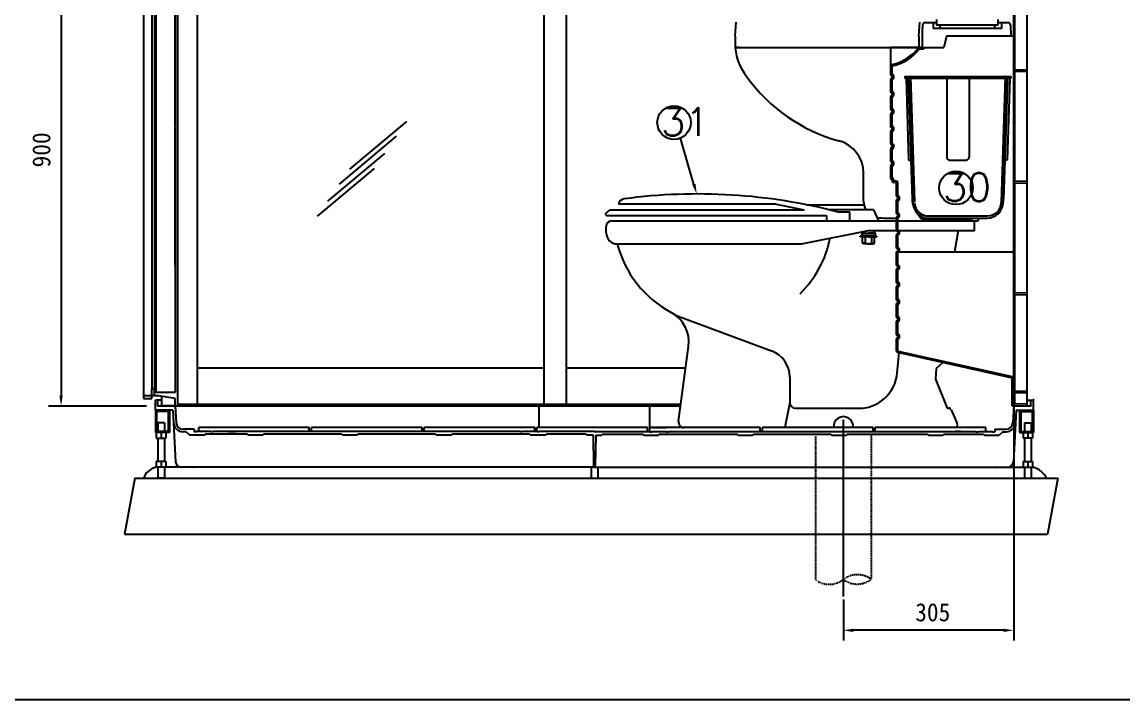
# Model space of a CAD drawing. Header units: inches. Extents: x -1249499 to 290957, y -589671 to 1013543.
# Drawn here: x -869970 to -867998, y 302152 to 303367 of the extents above; entities that cross this region are included whole.
import ezdxf

# ---------------------------------------------------------------- set-up
doc = ezdxf.new("R2010")
doc.units = ezdxf.units.IN
doc.header["$MEASUREMENT"] = 0
doc.linetypes.add('CEN2', pattern=[4.3, 4, -0.15, 0, -0.15])
doc.linetypes.add('DIVIDE', pattern=[1.25, 0.5, -0.25, 0, -0.25, 0, -0.25])
doc.layers.add('DIM', color=1, linetype='Continuous')
doc.layers.add('PARTLIST', color=6, linetype='Continuous')
doc.styles.add('HSG', font='SIMPLEX', dxfattribs={"width": 0.75, "bigfont": 'HSG2'})
doc.styles.get("Standard").update_dxf_attribs({"font": 'DotumChe.ttf'})

msp = doc.modelspace()

# ---------------------------------------------------------------- linework, layer by layer
at = {"layer": 'DIM'}
msp.add_lwpolyline([(-873198.2, 307814.5), (-866025.2, 307814.5), (-866025.2, 302152.1), (-873198.2, 302152.1)], close=True, dxfattribs=at)
at = {"layer": 'PARTLIST'}
for p, q in [((-868193.4, 302679.2), (-868193.4, 304679.2)), ((-868169.4, 302679.2), (-868169.4, 304679.2)), ((-869034.4, 302682.2), (-869034.4, 304656)), ((-868994.4, 302682.2), (-868994.4, 304656)), ((-869655.4, 302682.2), (-869655.4, 303554.4)), ((-868191.4, 303281), (-868191.4, 303477.4)), ((-869695.4, 303180.7), (-869695.4, 303427.7)), ((-868413.4, 303272.1), (-868413.4, 303321.2)), ((-868410.9, 303273.1), (-868410.9, 303287.7)), ((-868169.4, 303280.4), (-868191.4, 303281)), ((-868169.4, 303277.8), (-868191.4, 303277.3)), ((-868191.4, 303081.3), (-868191.4, 303277.3)), ((-868413.4, 303241.1), (-868413.4, 303264.3)), ((-868410.9, 303242.1), (-868410.9, 303263.3)), ((-868413.4, 303210.1), (-868413.4, 303233.3)), ((-868410.9, 303211.1), (-868410.9, 303232.3)), ((-868413.4, 303179.1), (-868413.4, 303202.3)), ((-868410.9, 303180.1), (-868410.9, 303201.3)), ((-869695.4, 302930.7), (-869695.4, 303177.7)), ((-868413.4, 303148.1), (-868413.4, 303171.3)), ((-868410.9, 303149.1), (-868410.9, 303170.3)), ((-868413.4, 303117.1), (-868413.4, 303140.3)), ((-868410.9, 303118.1), (-868410.9, 303139.3)), ((-868413.4, 303086.1), (-868413.4, 303109.3)), ((-868410.9, 303087.1), (-868410.9, 303108.3)), ((-868169.4, 303080.7), (-868191.4, 303081.3)), ((-868169.4, 303078.1), (-868191.4, 303077.5)), ((-868191.4, 302881.2), (-868191.4, 303077.5)), ((-868444.7, 303030.4), (-868524.7, 303030.4)), ((-868417.5, 303015.4), (-868403.4, 303015.4)), ((-868399.1, 302954.7), (-868193.4, 302954.7)), ((-868169.4, 302880.6), (-868191.4, 302881.2)), ((-868169.4, 302878), (-868191.4, 302877.4)), ((-868191.4, 302706.2), (-868191.4, 302877.4)), ((-869655.4, 302747.2), (-869034.4, 302747.2)), ((-868994.4, 302747.2), (-868781, 302747.2)), ((-868191.4, 302706.2), (-868169.4, 302705.6)), ((-868191.4, 302702.2), (-868169.4, 302702.8)), ((-868191.4, 302683.2), (-868191.4, 302702.2)), ((-869730.9, 302671.2), (-869730.9, 302689.2)), ((-869719.9, 302689.2), (-869730.9, 302689.2)), ((-869726.4, 302679.2), (-869726.4, 302689.2)), ((-868191.4, 302683.2), (-868169.4, 302682.6)), ((-868169.4, 302689.2), (-868157.9, 302689.2)), ((-868162.4, 302679.2), (-868162.4, 302689.2)), ((-868157.9, 302671.2), (-868157.9, 302689.2)), ((-869730.9, 302671.2), (-869730.9, 302631.2)), ((-869705.9, 302671.2), (-869730.9, 302671.2)), ((-869699.6, 302671.2), (-869730.9, 302671.2)), ((-869728.8, 302669.1), (-869728.8, 302633.3)), ((-869708, 302669.1), (-869728.8, 302669.1)), ((-869726.4, 302679.2), (-869695.4, 302679.2)), ((-869695.4, 302679.2), (-869721.9, 302679.2)), ((-869708, 302669.1), (-869708, 302633.3)), ((-869705.9, 302671.2), (-869705.9, 302631.2)), ((-869699.6, 302671.2), (-869694.9, 302578.7)), ((-869695.4, 302679.2), (-868790.2, 302679.2)), ((-869695.4, 302679.2), (-869693.9, 302648.8)), ((-869691.4, 302682.2), (-868789.8, 302682.2)), ((-869043.4, 302640.2), (-869043.4, 302679.2)), ((-868845.4, 302640.2), (-868845.4, 302679.2)), ((-868196.4, 302679.2), (-868193.4, 302679.2)), ((-868196.4, 302679.2), (-868162.4, 302679.2)), ((-868193.4, 302679.6), (-868194.8, 302648.8)), ((-868189.2, 302671.2), (-868193.9, 302578.7)), ((-868193.4, 302679.2), (-868169.4, 302679.2)), ((-868189.2, 302671.2), (-868157.9, 302671.2)), ((-868184.7, 302671.2), (-868157.9, 302671.2)), ((-868182.9, 302671.2), (-868182.9, 302631.2)), ((-868182.9, 302671.2), (-868157.9, 302671.2)), ((-868180.8, 302669.1), (-868180.8, 302633.3)), ((-868180.8, 302669.1), (-868160, 302669.1)), ((-868160, 302669.1), (-868160, 302633.3)), ((-868157.9, 302671.2), (-868157.9, 302631.2)), ((-869726.9, 302648.7), (-869726.9, 302633.3)), ((-869714.9, 302648.7), (-869726.9, 302648.7)), ((-869714.9, 302648.7), (-869714.9, 302633.3)), ((-868173.9, 302648.7), (-868161.9, 302648.7)), ((-868173.9, 302648.7), (-868173.9, 302633.3)), ((-868161.9, 302648.7), (-868161.9, 302633.3)), ((-869705.9, 302631.2), (-869730.9, 302631.2)), ((-869729.4, 302631.2), (-869729.4, 302621.2)), ((-869708, 302633.3), (-869728.8, 302633.3)), ((-869720.9, 302631.2), (-869720.9, 302621.2)), ((-869712.4, 302631.2), (-869712.4, 302621.2)), ((-869661.6, 302637.2), (-869681.9, 302637.2)), ((-869675.9, 302632.7), (-869681.8, 302632.7)), ((-869675.9, 302632.7), (-869669.4, 302626.2)), ((-869656.4, 302626.2), (-869669.4, 302626.2)), ((-869661.6, 302637.2), (-869661.6, 302632.2)), ((-869657.6, 302632.2), (-869661.6, 302632.2)), ((-869631.6, 302633.2), (-869657.6, 302633.2)), ((-869657.6, 302633.2), (-869657.6, 302632.2)), ((-869643.4, 302626.2), (-869656.4, 302626.2)), ((-869455.4, 302640.2), (-869653.4, 302640.2)), ((-869653.4, 302633.2), (-869653.4, 302640.2)), ((-869641.4, 302628.2), (-869643.4, 302626.2)), ((-869566.5, 302628.2), (-869641.4, 302628.2)), ((-869631.6, 302633.2), (-869631.6, 302632.2)), ((-869627.6, 302632.2), (-869631.6, 302632.2)), ((-869551.5, 302633.2), (-869627.6, 302633.2)), ((-869627.6, 302633.2), (-869627.6, 302632.2)), ((-869601, 302633.2), (-869586.1, 302633.2)), ((-869566.5, 302628.2), (-869564.5, 302626.2)), ((-869551.5, 302626.2), (-869564.5, 302626.2)), ((-869214.5, 302633.2), (-869551.5, 302633.2)), ((-869538.5, 302626.2), (-869551.5, 302626.2)), ((-869536.5, 302628.2), (-869538.5, 302626.2)), ((-869397.5, 302628.2), (-869536.5, 302628.2)), ((-869455.4, 302633.2), (-869455.4, 302640.2)), ((-869253.4, 302640.2), (-869451.4, 302640.2)), ((-869451.4, 302633.2), (-869451.4, 302640.2)), ((-869397.5, 302628.2), (-869395.5, 302626.2)), ((-869382.5, 302626.2), (-869395.5, 302626.2)), ((-869369.5, 302626.2), (-869382.5, 302626.2)), ((-869367.5, 302628.2), (-869369.5, 302626.2)), ((-869229.5, 302628.2), (-869367.5, 302628.2)), ((-869253.4, 302633.2), (-869253.4, 302640.2)), ((-869051.4, 302640.2), (-869249.4, 302640.2)), ((-869249.4, 302633.2), (-869249.4, 302640.2)), ((-869229.5, 302628.2), (-869227.5, 302626.2)), ((-869214.5, 302626.2), (-869227.5, 302626.2)), ((-869077.2, 302633.2), (-869214.5, 302633.2)), ((-869201.5, 302626.2), (-869214.5, 302626.2)), ((-869199.5, 302628.2), (-869201.5, 302626.2)), ((-869060.5, 302628.2), (-869199.5, 302628.2)), ((-869073.2, 302632.2), (-869077.2, 302632.2)), ((-869047.2, 302633.2), (-869073.2, 302633.2)), ((-869060.5, 302628.2), (-869058.5, 302626.2)), ((-869045.5, 302626.2), (-869058.5, 302626.2)), ((-869051.4, 302633.2), (-869051.4, 302640.2)), ((-868849.4, 302640.2), (-869047.4, 302640.2)), ((-869047.4, 302633.2), (-869047.4, 302640.2)), ((-869043.2, 302632.2), (-869047.2, 302632.2)), ((-869032.5, 302626.2), (-869045.5, 302626.2)), ((-868944.4, 302633.2), (-869043.2, 302633.2)), ((-869030.5, 302628.2), (-869032.5, 302626.2)), ((-868959.3, 302628.2), (-869030.5, 302628.2)), ((-868959.3, 302628.2), (-868957.3, 302626.2)), ((-868946.6, 302626.2), (-868957.3, 302626.2)), ((-868946.6, 302626.2), (-868945.9, 302570.7)), ((-868944.4, 302633.2), (-868845.5, 302633.2)), ((-868942.2, 302626.2), (-868942.9, 302570.7)), ((-868942.2, 302626.2), (-868931.4, 302626.2)), ((-868929.4, 302628.2), (-868931.4, 302626.2)), ((-868929.4, 302628.2), (-868858.2, 302628.2)), ((-868858.2, 302628.2), (-868856.2, 302626.2)), ((-868856.2, 302626.2), (-868843.2, 302626.2)), ((-868849.4, 302633.2), (-868849.4, 302640.2)), ((-868845.5, 302632.2), (-868841.5, 302632.2)), ((-868647.4, 302640.2), (-868845.4, 302640.2)), ((-868845.4, 302633.2), (-868845.4, 302640.2)), ((-868843.2, 302626.2), (-868830.2, 302626.2)), ((-868841.5, 302640.2), (-868815.5, 302640.2)), ((-868841.5, 302633.2), (-868815.5, 302633.2)), ((-868828.2, 302628.2), (-868830.2, 302626.2)), ((-868828.2, 302628.2), (-868689.2, 302628.2)), ((-868815.5, 302632.2), (-868811.5, 302632.2)), ((-868811.5, 302633.2), (-868674.2, 302633.2)), ((-868689.2, 302628.2), (-868687.2, 302626.2)), ((-868687.2, 302626.2), (-868674.2, 302626.2)), ((-868674.2, 302633.2), (-868332.9, 302633.2)), ((-868674.2, 302626.2), (-868661.2, 302626.2)), ((-868659.2, 302628.2), (-868661.2, 302626.2)), ((-868659.2, 302628.2), (-868521.2, 302628.2)), ((-868647.4, 302633.2), (-868647.4, 302640.2)), ((-868445.4, 302640.2), (-868643.4, 302640.2)), ((-868643.4, 302633.2), (-868643.4, 302640.2)), ((-868521.2, 302628.2), (-868519.2, 302626.2)), ((-868519.2, 302626.2), (-868506.2, 302626.2)), ((-868506.2, 302626.2), (-868493.2, 302626.2)), ((-868491.2, 302628.2), (-868493.2, 302626.2)), ((-868491.2, 302628.2), (-868347.9, 302628.2)), ((-868445.4, 302633.2), (-868445.4, 302640.2)), ((-868243.4, 302640.2), (-868441.4, 302640.2)), ((-868441.4, 302633.2), (-868441.4, 302640.2)), ((-868347.9, 302628.2), (-868345.9, 302626.2)), ((-868345.9, 302626.2), (-868332.9, 302626.2)), ((-868332.9, 302633.2), (-868261.2, 302633.2)), ((-868332.9, 302626.2), (-868319.9, 302626.2)), ((-868317.9, 302628.2), (-868319.9, 302626.2)), ((-868317.9, 302628.2), (-868247.4, 302628.2)), ((-868287.8, 302633.2), (-868298.3, 302633.2)), ((-868261.2, 302633.2), (-868261.2, 302632.2)), ((-868261.2, 302632.2), (-868257.2, 302632.2)), ((-868257.2, 302633.2), (-868231.2, 302633.2)), ((-868257.2, 302633.2), (-868257.2, 302632.2)), ((-868247.4, 302628.2), (-868245.4, 302626.2)), ((-868245.4, 302626.2), (-868232.4, 302626.2)), ((-868243.4, 302633.2), (-868243.4, 302640.2)), ((-868232.4, 302626.2), (-868219.4, 302626.2)), ((-868231.2, 302633.2), (-868231.2, 302632.2)), ((-868231.2, 302632.2), (-868227.2, 302632.2)), ((-868227.2, 302637.2), (-868206.8, 302637.2)), ((-868227.2, 302637.2), (-868227.2, 302632.2)), ((-868212.9, 302632.7), (-868219.4, 302626.2)), ((-868212.9, 302632.7), (-868206.9, 302632.7)), ((-868182.9, 302631.2), (-868157.9, 302631.2)), ((-868180.8, 302633.3), (-868160, 302633.3)), ((-868176.4, 302631.2), (-868176.4, 302621.2)), ((-868167.9, 302631.2), (-868167.9, 302621.2)), ((-868159.4, 302631.2), (-868159.4, 302621.2)), ((-869729.4, 302621.2), (-869712.4, 302621.2)), ((-869726.9, 302621.2), (-869726.9, 302579.2)), ((-869714.9, 302621.2), (-869714.9, 302579.2)), ((-868159.4, 302621.2), (-868176.4, 302621.2)), ((-868173.9, 302621.2), (-868173.9, 302579.2)), ((-868161.9, 302621.2), (-868161.9, 302579.2)), ((-869729.4, 302579.2), (-869729.4, 302569.2)), ((-869712.4, 302579.2), (-869729.4, 302579.2)), ((-869712.4, 302569.2), (-869729.4, 302569.2)), ((-869726.9, 302569.2), (-869726.9, 302549.2)), ((-869720.9, 302579.2), (-869720.9, 302569.2)), ((-869714.9, 302569.2), (-869714.9, 302549.2)), ((-869712.4, 302579.2), (-869712.4, 302569.2)), ((-868944.4, 302569.2), (-869712.4, 302569.2)), ((-868950.4, 302569.2), (-868950.4, 302549.2)), ((-868944.4, 302569.2), (-868176.4, 302569.2)), ((-868938.4, 302569.2), (-868938.4, 302549.2)), ((-868176.4, 302579.2), (-868176.4, 302569.2)), ((-868176.4, 302579.2), (-868159.4, 302579.2)), ((-868176.4, 302569.2), (-868159.4, 302569.2)), ((-868173.9, 302569.2), (-868173.9, 302549.2)), ((-868167.9, 302579.2), (-868167.9, 302569.2)), ((-868161.9, 302569.2), (-868161.9, 302549.2)), ((-868159.4, 302579.2), (-868159.4, 302569.2)), ((-869768, 302549.2), (-869786.1, 302449.2)), ((-869768, 302549.2), (-868114.5, 302549.2)), ((-869714.9, 302549.2), (-869726.9, 302549.2)), ((-868950.4, 302549.2), (-868938.4, 302549.2)), ((-868173.9, 302549.2), (-868161.9, 302549.2)), ((-868114.5, 302549.2), (-868132.6, 302449.2)), ((-869786.1, 302449.2), (-868132.6, 302449.2))]:
    msp.add_line(p, q, dxfattribs=at)
at = {"layer": 'PARTLIST', "color": 4}
for p, q in [((-869732.4, 304660.2), (-869732.4, 302709.2)), ((-869730.4, 304657.2), (-869730.4, 302703.2)), ((-869737.4, 303555.1), (-869737.4, 302709.2))]:
    msp.add_line(p, q, dxfattribs=at)
at = {"layer": 'PARTLIST', "color": 7}
for p, q in [((-869695.4, 304657.2), (-869695.4, 302703.2)), ((-869752.4, 303566.3), (-869752.4, 302697.2)), ((-869691.4, 303555.3), (-869691.4, 302679.2)), ((-868692.5, 303321.2), (-868413.4, 303321.2)), ((-868692.4, 303320.2), (-868692.4, 303320.3)), ((-868684.9, 303321.2), (-868691.4, 303321.2)), ((-868462.4, 303045.8), (-868462.4, 303096)), ((-868619, 303040.2), (-868901.4, 303040.2)), ((-868619, 303040.2), (-868569, 303030.2)), ((-868922, 303020.2), (-868529, 303020.2)), ((-868916.3, 303030.2), (-868569, 303030.2)), ((-868529, 303020.2), (-868529, 303010.2)), ((-868486.9, 303026.2), (-868507.9, 303026.2)), ((-868486.9, 303010.2), (-868486.9, 303026.2)), ((-868444.7, 303030.4), (-868435.7, 303010.2)), ((-868292.8, 302993.2), (-868299.2, 302954.7)), ((-868193.4, 302954.7), (-868193.4, 302679.2)), ((-868799.4, 302841.5), (-868627.1, 302777.5)), ((-868793.9, 302651.6), (-868775.8, 302785.3)), ((-868332.4, 302746.2), (-868333.2, 302726.8)), ((-868320.8, 302756.3), (-868332.4, 302746.2)), ((-868320.5, 302756.8), (-868320.8, 302756.3)), ((-868594.5, 302730.6), (-868594.5, 302684.9)), ((-868333.2, 302726.8), (-868312.6, 302674.9)), ((-868196.4, 302679.2), (-868196.4, 302729.2)), ((-868193.4, 302711.7), (-868193.4, 302735.6)), ((-869737.4, 302692.2), (-869737.4, 302709.2)), ((-869732.4, 302709.2), (-869737.4, 302709.2)), ((-869732.4, 302697.2), (-869732.4, 302709.2)), ((-869695.4, 302703.2), (-869730.4, 302703.2)), ((-868193.4, 302711.7), (-868193.4, 302679.2)), ((-869725.4, 302697.2), (-869752.4, 302697.2)), ((-869752.4, 302697.2), (-869752.4, 302692.2)), ((-869752.4, 302692.2), (-869737.4, 302692.2)), ((-869695.4, 302692.2), (-869725.4, 302697.2)), ((-869719.9, 302696.1), (-869719.9, 302679.2)), ((-869695.4, 302679.2), (-869695.4, 302692.2)), ((-868594.5, 302684.9), (-868603.4, 302640.2)), ((-868584.5, 302674.9), (-868463.8, 302674.9)), ((-868312.6, 302674.9), (-868310.1, 302674.9)), ((-868305.5, 302671.9), (-868294.5, 302647.3))]:
    msp.add_line(p, q, dxfattribs=at)
at = {"layer": 'PARTLIST', "color": 4, "linetype": 'Continuous'}
for p, q in [((-869900, 303561.2), (-869900, 302697.2)), ((-869922.4, 302679.2), (-869746.8, 302679.2)), ((-868193.4, 302674.2), (-868193.4, 302258.9)), ((-868498.4, 302332.2), (-868498.4, 302258.9)), ((-868211.4, 302276.9), (-868480.4, 302276.9))]:
    msp.add_line(p, q, dxfattribs=at)
at = {"layer": 'PARTLIST', "color": 7, "linetype": 'Continuous'}
for p, q in [((-868193.5, 303377.2), (-868193.5, 303341.2)), ((-868692.5, 303341.2), (-868690.7, 303366.6)), ((-868363.5, 303341.2), (-868361.7, 303366.6)), ((-868356.8, 303361.4), (-868357.2, 303349.2)), ((-868331.5, 303365.2), (-868352.8, 303365.2)), ((-868337.5, 303365.2), (-868337.5, 303355.2)), ((-868215.5, 303355.2), (-868337.5, 303355.2)), ((-868331.5, 303371.2), (-868331.5, 303361.2)), ((-868221.5, 303361.2), (-868331.5, 303361.2)), ((-868325.5, 303361.2), (-868325.5, 303355.2)), ((-868227.5, 303361.2), (-868227.5, 303355.2)), ((-868221.5, 303371.2), (-868221.5, 303361.2)), ((-868203.3, 303365.2), (-868221.5, 303365.2)), ((-868215.5, 303365.2), (-868215.5, 303355.2)), ((-868199.3, 303361.4), (-868198.7, 303343.1)), ((-868692.5, 303341.2), (-868692.5, 303321.2)), ((-868363.5, 303341.2), (-868363.5, 303321.2)), ((-868357.2, 303349.2), (-868357.2, 303321.2)), ((-868313.5, 303341.2), (-868318.5, 303321.2)), ((-868193.5, 303341.2), (-868313.5, 303341.2)), ((-868193.5, 303341.2), (-868196.7, 303341.2)), ((-868692.5, 303321.2), (-868479.1, 303321.2)), ((-868479.1, 303321.2), (-868318.5, 303321.2)), ((-868363.4, 303321.2), (-868413.4, 303321.2)), ((-868413.4, 303287.7), (-868413.4, 303321.2)), ((-868413.4, 303287.7), (-868413.4, 303321.2)), ((-868361.4, 303321.2), (-868363.4, 303321.2)), ((-868355.7, 303321.2), (-868363.4, 303321.2)), ((-868355.7, 303321.2), (-868363.4, 303321.2)), ((-868355.5, 303321.2), (-868362.5, 303321.2)), ((-868356.2, 303321.2), (-868362.4, 303321.2)), ((-868355.9, 303321.2), (-868362.4, 303321.2)), ((-868362.1, 303318.7), (-868354.5, 303318.7)), ((-868354.5, 303321.2), (-868354.5, 303318.7)), ((-868413.4, 303272.1), (-868413.4, 303287.7)), ((-868413.4, 303272.1), (-868413.4, 303287.7)), ((-868413.4, 303272.1), (-868413.4, 303287.7)), ((-868413.4, 303272.1), (-868413.4, 303287.7)), ((-868413.4, 303272.1), (-868413.4, 303287.7)), ((-868413.4, 303272.1), (-868413.4, 303285.1)), ((-868413.4, 303241.1), (-868413.4, 303264.3)), ((-868413.4, 303241.1), (-868413.4, 303264.3)), ((-868413.4, 303241.1), (-868413.4, 303264.3)), ((-868413.4, 303241.1), (-868413.4, 303264.3)), ((-868413.4, 303241.1), (-868413.4, 303264.3)), ((-868388.4, 303269.2), (-868198.4, 303269.2)), ((-868388.4, 303269.2), (-868388.4, 303266.2)), ((-868388.4, 303266.2), (-868200.7, 303266.2)), ((-868386.2, 303266.2), (-868388.4, 303266.2)), ((-868386.3, 303266.2), (-868381.6, 303119.2)), ((-868382.3, 303264.4), (-868377.6, 303119.2)), ((-868381.2, 303261.4), (-868374.2, 303043.5)), ((-868378.4, 303268.3), (-868371.2, 303044.6)), ((-868313.4, 303266.2), (-868313.4, 303124.2)), ((-868273.4, 303266.2), (-868273.4, 303124.2)), ((-868208.5, 303268.3), (-868215.7, 303043.4)), ((-868205.7, 303261.4), (-868212.7, 303042.8)), ((-868204.6, 303264.4), (-868209.2, 303119.2)), ((-868200.5, 303266.2), (-868205.2, 303119.2)), ((-868200.7, 303266.2), (-868198.4, 303266.2)), ((-868198.4, 303269.2), (-868198.4, 303266.2)), ((-868413.4, 303210.1), (-868413.4, 303233.3)), ((-868413.4, 303210.1), (-868413.4, 303233.3)), ((-868413.4, 303210.1), (-868413.4, 303233.3)), ((-868413.4, 303210.1), (-868413.4, 303233.3)), ((-868413.4, 303210.1), (-868413.4, 303233.3)), ((-868413.4, 303179.1), (-868413.4, 303202.3)), ((-868413.4, 303179.1), (-868413.4, 303202.3)), ((-868413.4, 303179.1), (-868413.4, 303202.3)), ((-868413.4, 303179.1), (-868413.4, 303202.3)), ((-868413.4, 303179.1), (-868413.4, 303202.3)), ((-868413.4, 303148.1), (-868413.4, 303171.3)), ((-868413.4, 303148.1), (-868413.4, 303171.3)), ((-868413.4, 303148.1), (-868413.4, 303171.3)), ((-868413.4, 303148.1), (-868413.4, 303171.3)), ((-868413.4, 303117.1), (-868413.4, 303140.3)), ((-868413.4, 303117.1), (-868413.4, 303140.3)), ((-868413.4, 303117.1), (-868413.4, 303140.3)), ((-868413.4, 303117.1), (-868413.4, 303140.3)), ((-868381.6, 303119.2), (-868376.6, 303119.2)), ((-868377.6, 303119.2), (-868375.4, 303049.3)), ((-868308.4, 303119.2), (-868278.4, 303119.2)), ((-868209.2, 303119.2), (-868211.5, 303049.3)), ((-868205.2, 303119.2), (-868210.2, 303119.2)), ((-868413.4, 303086.1), (-868413.4, 303109.3)), ((-868410.4, 303082.3), (-868410.4, 303079.2)), ((-868410.4, 303082.3), (-868410.4, 303079.2)), ((-868403.9, 303079.1), (-868410.4, 303079.2)), ((-868404.2, 303079.1), (-868410.4, 303079.2)), ((-868403.8, 303081.6), (-868407.9, 303081.7)), ((-868403.4, 303055.1), (-868403.4, 303078.6)), ((-868403.4, 303055.1), (-868403.4, 303078.6)), ((-868403.4, 303055.1), (-868403.4, 303078.3)), ((-868400.9, 303056.1), (-868400.9, 303078.6)), ((-868564.3, 303039.2), (-868461.6, 303039.2)), ((-868403.4, 303024.1), (-868403.4, 303047.3)), ((-868403.4, 303024.1), (-868403.4, 303047.3)), ((-868403.4, 303024.1), (-868403.4, 303047.3)), ((-868403.4, 303023.8), (-868403.4, 303047.3)), ((-868400.9, 303024.1), (-868400.9, 303046.3)), ((-868358.4, 303013.2), (-868368.5, 303026.6)), ((-868346.2, 303019.2), (-868240.6, 303019.2)), ((-868923.4, 302989), (-868923.4, 303000.2)), ((-868913.4, 303010.2), (-868403.4, 303010.2)), ((-868403.4, 303015.4), (-868403.4, 303016.3)), ((-868403.4, 302993.1), (-868403.4, 303016.3)), ((-868403.4, 302993.1), (-868403.4, 303015.4)), ((-868400.9, 302994.1), (-868400.9, 303015.3)), ((-868400.9, 303010.2), (-868263.4, 303010.2)), ((-868358.4, 303013.2), (-868268.4, 303013.2)), ((-868345.7, 303015.2), (-868266.4, 303015.2)), ((-868287.9, 303010.2), (-868258.9, 303010.2)), ((-868268.4, 303013.2), (-868266.4, 303015.2)), ((-868266.4, 303015.2), (-868241.2, 303015.2)), ((-868263.4, 302993.2), (-868263.4, 303010.2)), ((-868255.9, 303015.2), (-868255.9, 303013.2)), ((-868573.5, 302969.2), (-868453.4, 302993.2)), ((-868468.4, 302981.7), (-868468.4, 302983.2)), ((-868468.4, 302981.7), (-868468.4, 302983.2)), ((-868453.4, 302983.2), (-868468.4, 302983.2)), ((-868453.4, 302981.7), (-868468.4, 302981.7)), ((-868465.4, 302988.2), (-868463.1, 302991.3)), ((-868465.4, 302988.2), (-868465.4, 302984.2)), ((-868465.4, 302988.2), (-868453.4, 302988.2)), ((-868465.4, 302984.2), (-868453.4, 302984.2)), ((-868464, 302970.7), (-868464, 302981.7)), ((-868459.1, 302970.7), (-868459.1, 302981.7)), ((-868453.4, 302993.2), (-868403.4, 302993.2)), ((-868441.4, 302988.2), (-868453.4, 302988.2)), ((-868441.4, 302984.2), (-868453.4, 302984.2)), ((-868453.4, 302983.2), (-868438.4, 302983.2)), ((-868453.4, 302981.7), (-868438.4, 302981.7)), ((-868447.8, 302970.7), (-868447.8, 302981.7)), ((-868441.4, 302988.2), (-868445.2, 302993.2)), ((-868442.8, 302970.7), (-868442.8, 302981.7)), ((-868441.4, 302988.2), (-868441.4, 302984.2)), ((-868438.4, 302981.7), (-868438.4, 302983.2)), ((-868403.4, 302962.1), (-868403.4, 302985.3)), ((-868403.4, 302962.1), (-868403.4, 302985.3)), ((-868403.4, 302962.1), (-868403.4, 302985.3)), ((-868400.9, 302963.1), (-868400.9, 302984.3)), ((-868399.6, 302993.2), (-868263.4, 302993.2)), ((-868903.4, 302969), (-868575.4, 302969)), ((-868461.9, 302969.2), (-868464, 302970.7)), ((-868459.1, 302970.7), (-868464, 302970.7)), ((-868453.4, 302969.2), (-868461.9, 302969.2)), ((-868453.4, 302969.2), (-868444.9, 302969.2)), ((-868447.8, 302970.7), (-868442.8, 302970.7)), ((-868444.9, 302969.2), (-868442.8, 302970.7)), ((-868403.4, 302931.1), (-868403.4, 302954.3)), ((-868403.4, 302931.1), (-868403.4, 302954.3)), ((-868400.9, 302932.1), (-868400.9, 302953.3)), ((-868403.4, 302900.1), (-868403.4, 302923.3)), ((-868403.4, 302900.1), (-868403.4, 302923.3)), ((-868400.9, 302901.1), (-868400.9, 302922.3)), ((-868403.4, 302869.1), (-868403.4, 302892.3)), ((-868400.9, 302870.1), (-868400.9, 302891.3)), ((-868403.4, 302838.1), (-868403.4, 302862.2)), ((-868403.4, 302838.1), (-868403.4, 302861.3)), ((-868400.9, 302839.1), (-868400.9, 302860.3)), ((-868403.4, 302807.1), (-868403.4, 302830.3)), ((-868403.4, 302807.1), (-868403.4, 302830.3)), ((-868400.9, 302808.1), (-868400.9, 302829.3)), ((-868403.4, 302776.8), (-868403.4, 302799.3)), ((-868400.9, 302777.2), (-868400.9, 302798.3)), ((-868402, 302738.3), (-868398.8, 302774.2)), ((-868401.8, 302774.9), (-868196.4, 302729.2)), ((-868400.9, 302777.2), (-868193.4, 302731.1)), ((-869077.2, 302633.2), (-869077.2, 302632.2)), ((-869073.2, 302633.2), (-869073.2, 302632.2)), ((-869047.2, 302633.2), (-869047.2, 302632.2)), ((-869043.2, 302633.2), (-869043.2, 302632.2)), ((-868845.5, 302633.2), (-868845.5, 302632.2)), ((-868841.5, 302633.2), (-868841.5, 302632.2)), ((-868815.5, 302633.2), (-868815.5, 302632.2)), ((-868811.5, 302633.2), (-868811.5, 302632.2))]:
    msp.add_line(p, q, dxfattribs=at)
at = {"layer": 'PARTLIST', "color": 11}
for p, q in [((-869281.2, 303188.6), (-869383.4, 303103)), ((-869299.4, 303162), (-869401.5, 303076.3)), ((-869320.7, 303131), (-869422.9, 303045.4)), ((-869338.8, 303104.4), (-869441, 303018.8))]:
    msp.add_line(p, q, dxfattribs=at)
at = {"layer": 'PARTLIST', "color": 2, "linetype": 'CEN2'}
msp.add_line((-868498.4, 302337.6), (-868498.4, 302654), dxfattribs=at)
at = {"layer": 'PARTLIST', "color": 5, "linetype": 'DIVIDE'}
for p, q in [((-868548.7, 302625), (-868548.7, 302367.4)), ((-868448.7, 302626.7), (-868448.7, 302368.4))]:
    msp.add_line(p, q, dxfattribs=at)
at = {"layer": 'PARTLIST', "color": 4, "linetype": 'Continuous'}
msp.add_polyline3d([(-868766.2, 303075.8, 0), (-868790, 303158.8, 0)], dxfattribs=at)
at = {"layer": 'PARTLIST'}
for centre in [(-868801.8, 303186.4), (-868296.8, 303069.4)]:
    msp.add_circle(centre, 30, dxfattribs=at)
at = {"layer": 'PARTLIST', "color": 7, "linetype": 'Continuous'}
for centre, radius, start, end in [((-868352.8, 303361.2), 4, 90, 178), ((-868203.3, 303361.2), 4, 2, 90), ((-868196.7, 303343.2), 2, 182, 270), ((-868427.6, 303368.9), 80, 281.9615, 323.3721), ((-868427.6, 303368.9), 82.5, 281.9615, 322.4943), ((-868410.4, 303287.7), 3, 101.9615, 180), ((-868410.4, 303287.7), 3, 101.9615, 180), ((-868410.4, 303287.7), 0.5, 101.9615, 180), ((-868412.4, 303272.1), 1, 180, 255.5225), ((-868412.4, 303264.3), 1, 104.4775, 180), ((-868413.4, 303268.2), 3, 284.4775, 75.5225), ((-868413.4, 303268.2), 5.5, 297.0357, 62.9643), ((-868386.2, 303261.2), 5, 1.8328, 90), ((-868379.4, 303265.6), 4, 115.0131, 180), ((-868379.4, 303265.6), 4, 115.0131, 180), ((-868379.4, 303268.2), 1, 1.8328, 90), ((-868207.5, 303268.2), 1, 90, 178.1672), ((-868200.7, 303261.2), 5, 90, 178.1672), ((-868412.4, 303241.1), 1, 180, 255.5225), ((-868413.4, 303237.2), 3, 284.4775, 75.5225), ((-868413.4, 303237.2), 5.5, 297.0357, 62.9643), ((-868412.4, 303233.3), 1, 104.4775, 180), ((-868412.4, 303210.1), 1, 180, 255.5225), ((-868412.4, 303202.3), 1, 104.4775, 180), ((-868413.4, 303206.2), 3, 284.4775, 75.5225), ((-868413.4, 303206.2), 5.5, 297.0357, 62.9643), ((-868412.4, 303179.1), 1, 180, 255.5225), ((-868413.4, 303175.2), 3, 284.4775, 75.5225), ((-868413.4, 303175.2), 5.5, 297.0357, 62.9643), ((-868412.4, 303171.3), 1, 104.4775, 180), ((-868412.4, 303148.1), 1, 180, 255.5225), ((-868412.4, 303140.3), 1, 104.4775, 180), ((-868413.4, 303144.2), 3, 284.4775, 75.5225), ((-868413.4, 303144.2), 5.5, 297.0357, 75.5225), ((-868412.4, 303117.1), 1, 180, 255.5225), ((-868413.4, 303113.2), 5.5, 297.0357, 62.9643), ((-868308.4, 303124.2), 5, 180, 270), ((-868278.4, 303124.2), 5, 270, 0), ((-868412.4, 303109.3), 1, 104.4775, 180), ((-868413.4, 303113.2), 3, 284.4775, 75.5225), ((-868412.4, 303086.1), 1, 180, 255.5225), ((-868412.4, 303086.1), 1, 180, 255.5225), ((-868412.4, 303086.1), 1, 180, 255.5225), ((-868413.4, 303082.2), 3, 0, 75.5225), ((-868413.4, 303082.2), 3, 0, 75.5225), ((-868413.4, 303082.2), 3, 0, 75.5225), ((-868413.4, 303082.2), 5.5, 354.3363, 62.9643), ((-868403.9, 303078.6), 0.5, 0, 89), ((-868403.9, 303078.6), 3, 0, 89), ((-868402.4, 303055.1), 1, 180, 255.5225), ((-868402.4, 303047.3), 1, 104.4775, 180), ((-868403.4, 303051.2), 3, 284.4775, 75.5225), ((-868403.4, 303051.2), 5.5, 297.0357, 62.9643), ((-868325.4, 303050.9), 50, 181.8328, 199.3763), ((-868345.7, 303043.7), 28.5, 182.8426, 216.9272), ((-868346.2, 303044.2), 25, 183.747, 270), ((-868241.2, 303043.7), 28.5, 270, 358.1672), ((-868240.6, 303044.2), 25, 270, 358.1672), ((-868261.4, 303050.9), 50, 340.6237, 358.1672), ((-868402.4, 303024.1), 1, 180, 255.5225), ((-868403.4, 303020.2), 3, 284.4775, 75.5225), ((-868403.4, 303020.2), 5.5, 297.0357, 75.5225), ((-868345.7, 303043.7), 28.5, 216.9272, 270), ((-868913.4, 303000.2), 10, 90, 180), ((-868402.4, 303016.3), 1, 104.4775, 180), ((-868258.9, 303013.2), 3, 270, 0), ((-868903.4, 302989), 20, 180, 270), ((-868714.1, 303018.9), 196, 314.711, 348.4112), ((-868402.4, 302993.1), 1, 180, 255.5225), ((-868402.4, 302993.1), 1, 180, 255.5225), ((-868402.4, 302985.3), 1, 104.4775, 180), ((-868402.4, 302985.3), 1, 104.4775, 180), ((-868403.4, 302989.2), 3, 284.4775, 75.5225), ((-868403.4, 302989.2), 3, 284.4775, 75.5225), ((-868403.4, 302989.2), 5.5, 297.0357, 62.9643), ((-868575.4, 302979), 10, 270, 281.3255), ((-868453.4, 302980.6), 11.4, 240.2205, 270), ((-868453.4, 302980.6), 11.4, 270, 299.7795), ((-868402.4, 302962.1), 1, 180, 255.5225), ((-868403.4, 302958.2), 3, 284.4775, 75.5225), ((-868403.4, 302958.2), 5.5, 297.0357, 62.9643), ((-868402.4, 302954.3), 1, 104.4775, 180), ((-868402.4, 302931.1), 1, 180, 255.5225), ((-868402.4, 302923.3), 1, 104.4775, 180), ((-868403.4, 302927.2), 3, 284.4775, 75.5225), ((-868403.4, 302927.2), 5.5, 297.0357, 62.9643), ((-868402.4, 302900.1), 1, 180, 255.5225), ((-868403.4, 302896.2), 5.5, 297.0357, 62.9643), ((-868402.4, 302892.3), 1, 104.4775, 180), ((-868403.4, 302896.2), 3, 284.4775, 75.5225), ((-868402.4, 302869.1), 1, 180, 255.5225), ((-868402.4, 302861.3), 1, 104.4775, 180), ((-868403.4, 302865.2), 3, 284.4775, 75.5225), ((-868403.4, 302865.2), 5.5, 297.0357, 62.9643), ((-868402.4, 302838.1), 1, 180, 255.5225), ((-868402.4, 302830.3), 1, 104.4775, 180), ((-868403.4, 302834.2), 3, 284.4775, 75.5225), ((-868403.4, 302834.2), 5.5, 297.0357, 62.9643), ((-868402.4, 302807.1), 1, 180, 255.5225), ((-868403.4, 302803.2), 3, 284.4775, 75.5225), ((-868403.4, 302803.2), 5.5, 297.0357, 62.9643), ((-868402.4, 302799.3), 1, 104.4775, 180), ((-868401.4, 302776.8), 2, 180, 257.4712)]:
    msp.add_arc(centre, radius, start, end, dxfattribs=at)
at = {"layer": 'PARTLIST', "color": 7}
for centre, radius, start, end in [((-868691.4, 303320.2), 1, 90, 180), ((-868593.4, 303330.2), 99.5, 185.7464, 218.3555), ((-868427.6, 303443.3), 300, 215.641, 254.7354), ((-868522.4, 303096), 60, 0, 74.7354), ((-868759.4, 302062.3), 996.2, 75.3771, 97.6085), ((-868889.9, 303038.1), 11.7, 96.918, 169.4132), ((-868432.4, 303045.8), 30, 180, 210.8192), ((-868922, 303022.7), 2.5, 128.4518, 270), ((-868781.8, 302846.1), 228, 126.1535, 128.4518), ((-868432.4, 303045.8), 30, 258.2737, 266.5229), ((-868714.1, 303018.9), 196, 194.739, 241.737), ((-868835.3, 302793.4), 60, 352.3057, 61.737), ((-868644.5, 302730.6), 50, 0, 69.6287), ((-868584.5, 302684.9), 10, 180, 270), ((-868310.1, 302669.9), 5, 24.0877, 90), ((-868784, 302650.2), 10, 172.3057, 270), ((-868498.4, 302642.2), 17.5, 353.5935, 186.4065), ((-868299, 302645.2), 5, 270, 24.0877)]:
    msp.add_arc(centre, radius, start, end, dxfattribs=at)
at = {"layer": 'PARTLIST'}
for centre, radius, start, end in [((-868417.5, 303290.2), 274.9, 266.5229, 270), ((-868471.7, 302744.4), 70, 268.8397, 354.9994), ((-869681.9, 302649.2), 16.5, 182, 270), ((-869681.9, 302649.2), 12, 182, 270), ((-868206.8, 302649.2), 12, 270, 358), ((-868206.8, 302649.2), 16.5, 270, 358), ((-869723.5, 302539.8), 30, 101.246, 161.6657), ((-869684.9, 302579.2), 10, 182.9219, 270), ((-868944.4, 302570.7), 1.5, 180.7537, 270), ((-868944.4, 302570.7), 1.5, 270, 359.2463), ((-868203.9, 302579.2), 10, 270, 357.0781), ((-868168.7, 302531.8), 38.5, 26.8227, 75.9869)]:
    msp.add_arc(centre, radius, start, end, dxfattribs=at)
at = {"layer": 'PARTLIST', "color": 5, "linetype": 'DIVIDE'}
for centre, radius, start, end in [((-868524, 302400.9), 41.6, 233.577, 307.4939), ((-868473.3, 302334.8), 41.7, 53.7978, 127.4939), ((-868474, 302401.4), 41.6, 233.577, 307.4939)]:
    msp.add_arc(centre, radius, start, end, dxfattribs=at)
at = {"layer": 'PARTLIST', "color": 0, "linetype": 'ByBlock'}
for p in [(-868157.9, 302689.6), (-868157.9, 302689.6), (-868157.9, 302689.6), (-869726.4, 302679.6), (-869726.4, 302679.6), (-869695.4, 302679.2), (-869695.4, 302679.2), (-869695.4, 302679.2), (-868162.4, 302679.6), (-868162.4, 302679.6), (-869662.1, 302569.2), (-869662.1, 302569.2), (-868226.7, 302569.2), (-868226.7, 302569.2)]:
    msp.add_point(p, dxfattribs=at)
at = {"layer": 'PARTLIST', "color": 7, "linetype": 'ByBlock'}
msp.add_point((-869695.4, 302679.2), dxfattribs=at)
at = {"layer": 'PARTLIST'}
msp.add_point((-869695.4, 302679.2), dxfattribs=at)
at = {"layer": 'PARTLIST', "color": 4, "linetype": 'Continuous', "extrusion": (0, 0, -1)}
msp.add_solid([(868763.3, 303076.6), (868761.2, 303058.5), (868769.1, 303075)], dxfattribs=at)
at = {"layer": 'PARTLIST', "color": 4, "linetype": 'Continuous'}
for points in [[(-869897, 302697.2), (-869903, 302697.2), (-869900, 302679.2)], [(-868480.4, 302279.9), (-868480.4, 302273.9), (-868498.4, 302276.9)], [(-868211.4, 302279.9), (-868211.4, 302273.9), (-868193.4, 302276.9)]]:
    msp.add_solid(points, dxfattribs=at)

# ---------------------------------------------------------------- texts
at = {"layer": 'PARTLIST', "style": 'HSG'}
for s, p in [('31', (-868824.8, 303162.8)), ('30', (-868319.7, 303045.6))]:
    msp.add_text(s, height=50, dxfattribs=at).set_placement(p)
at = {"layer": 'PARTLIST', "linetype": 'Continuous'}
msp.add_text('900', height=32.4, rotation=90, dxfattribs=at).set_placement((-869919.2, 303106.1))
msp.add_text('305', height=32.4, dxfattribs=at).set_placement((-868369.8, 302293.1))

doc.saveas('drawing.dxf')
